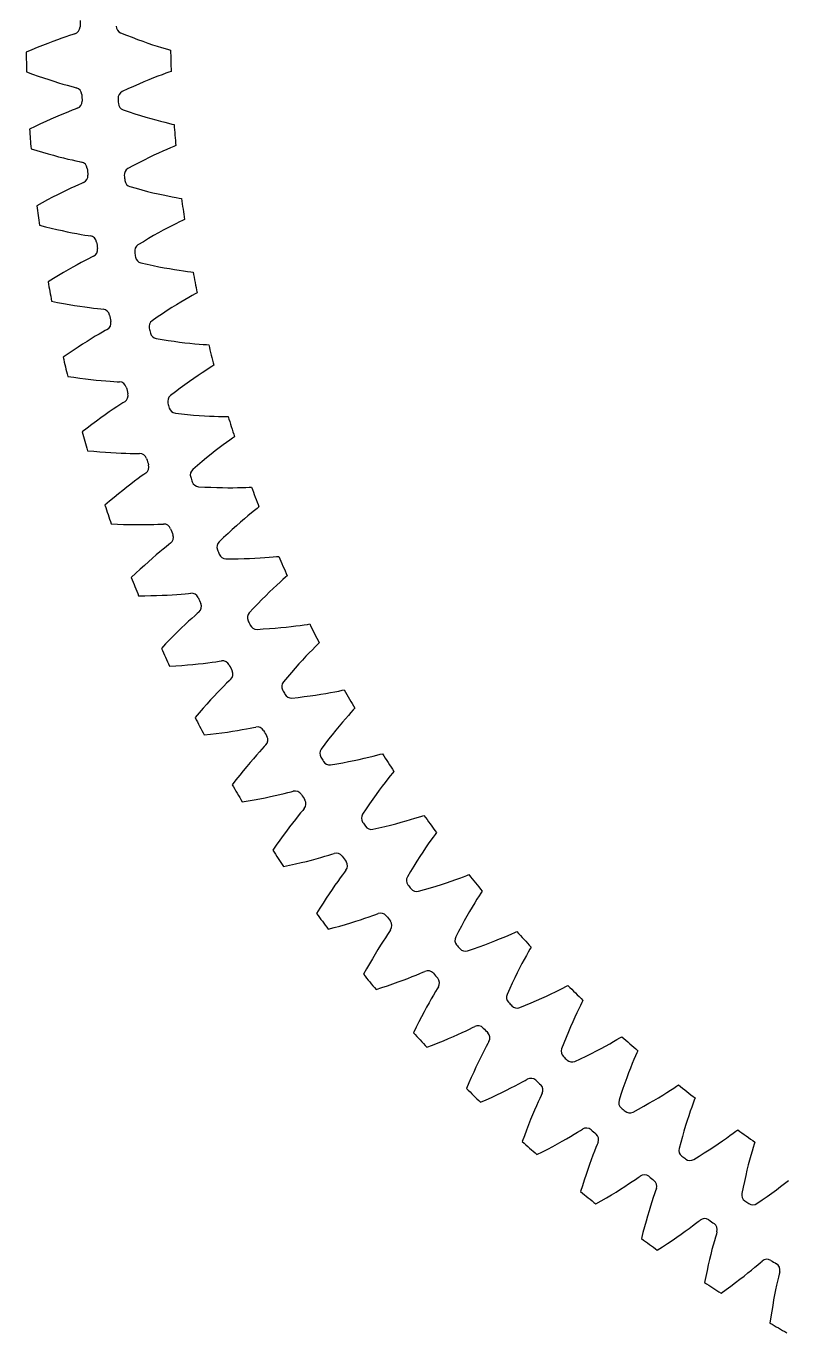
# Model space of a CAD drawing. Header units: millimetres. Extents: x -62 to 62, y -62 to 62.
# Drawn here: x -62.5 to -30.9, y -54.3 to -0.1 of the extents above; entities that cross this region are included whole.
import ezdxf

# ---------------------------------------------------------------- set-up
doc = ezdxf.new("R2010")
doc.units = ezdxf.units.MM

msp = doc.modelspace()

# ---------------------------------------------------------------- linework, layer by layer
at = {"layer": 'thin_ring_external'}
for p, q in [((-60.684631, -0.498214), (-60.838191, -0.549561)), ((-60.553189, -0.455441), (-60.684631, -0.498214)), ((-60.46329, -0.425303), (-60.553189, -0.455441)), ((-62.02471, -0.993922), (-62.253306, -1.088799)), ((-61.803454, -0.904875), (-62.02471, -0.993922)), ((-61.590212, -0.821683), (-61.803454, -0.904875)), ((-61.385815, -0.744403), (-61.590212, -0.821683)), ((-61.191315, -0.67314), (-61.385815, -0.744403)), ((-61.008114, -0.608082), (-61.191315, -0.67314)), ((-60.838191, -0.549561), (-61.008114, -0.608082)), ((-62.253306, -1.088799), (-62.48868, -1.189499)), ((-62.467903, -2.002762), (-62.227695, -2.091312)), ((-62.227695, -2.091312), (-61.994553, -2.174393)), ((-61.994553, -2.174393), (-61.769039, -2.252026)), ((-61.769039, -2.252026), (-61.551827, -2.324221)), ((-61.551827, -2.324221), (-61.34375, -2.390964)), ((-61.34375, -2.390964), (-61.145865, -2.452203)), ((-61.145865, -2.452203), (-60.959581, -2.507822)), ((-60.959581, -2.507822), (-60.786892, -2.55759)), ((-60.786892, -2.55759), (-60.630911, -2.60103)), ((-60.630911, -2.60103), (-60.497456, -2.637035)), ((-60.497456, -2.637035), (-60.406135, -2.662543)), ((-60.897483, -3.722399), (-61.077124, -3.796727)), ((-60.73077, -3.655279), (-60.897483, -3.722399)), ((-60.580032, -3.596157), (-60.73077, -3.655279)), ((-60.450945, -3.546728), (-60.580032, -3.596157)), ((-60.362703, -3.51204), (-60.450945, -3.546728)), ((-62.116506, -4.266069), (-62.34643, -4.378657)), ((-61.893052, -4.159644), (-62.116506, -4.266069)), ((-61.676632, -4.059416), (-61.893052, -4.159644)), ((-61.467916, -3.965444), (-61.676632, -4.059416)), ((-61.267731, -3.877828), (-61.467916, -3.965444)), ((-61.077124, -3.796727), (-61.267731, -3.877828)), ((-62.284155, -5.189797), (-62.039739, -5.265968)), ((-62.039739, -5.265968), (-61.802659, -5.337035)), ((-61.802659, -5.337035), (-61.573475, -5.403052)), ((-61.573475, -5.403052), (-61.35286, -5.464062)), ((-61.35286, -5.464062), (-61.141647, -5.520094)), ((-61.141647, -5.520094), (-60.940893, -5.571148)), ((-60.940893, -5.571148), (-60.752012, -5.617183)), ((-60.752012, -5.617183), (-60.577007, -5.658068)), ((-60.577007, -5.658068), (-60.419011, -5.693487)), ((-60.419011, -5.693487), (-60.283891, -5.722631)), ((-60.283891, -5.722631), (-60.191388, -5.743443)), ((-60.989806, -7.001137), (-61.185257, -7.09886)), ((-60.803589, -6.910409), (-60.989806, -7.001137)), ((-60.627978, -6.827005), (-60.803589, -6.910409)), ((-60.464909, -6.75146), (-60.627978, -6.827005)), ((-60.317387, -6.684718), (-60.464909, -6.75146)), ((-60.190993, -6.628763), (-60.317387, -6.684718)), ((-60.104636, -6.589614), (-60.190993, -6.628763)), ((-61.81765, -7.43221), (-62.041526, -7.556391)), ((-61.599922, -7.314514), (-61.81765, -7.43221)), ((-61.388902, -7.203366), (-61.599922, -7.314514)), ((-61.185257, -7.09886), (-61.388902, -7.203366)), ((-61.937915, -8.363293), (-61.689928, -8.426884)), ((-61.689928, -8.426884), (-61.449528, -8.485754)), ((-61.449528, -8.485754), (-61.217272, -8.539983)), ((-61.217272, -8.539983), (-60.993831, -8.589648)), ((-60.993831, -8.589648), (-60.780032, -8.634822)), ((-60.780032, -8.634822), (-60.576933, -8.675559)), ((-60.576933, -8.675559), (-60.385948, -8.71189)), ((-60.385948, -8.71189), (-60.209083, -8.743785)), ((-60.209083, -8.743785), (-60.049485, -8.771091)), ((-60.049485, -8.771091), (-59.913054, -8.793298)), ((-59.913054, -8.793298), (-59.819608, -8.809359)), ((-59.897381, -9.75584), (-60.041303, -9.830027)), ((-59.774008, -9.693504), (-59.897381, -9.75584)), ((-59.689764, -9.649997), (-59.774008, -9.693504)), ((-60.742972, -10.213755), (-60.941015, -10.328524)), ((-60.552766, -10.10618), (-60.742972, -10.213755)), ((-60.371424, -10.006062), (-60.552766, -10.10618)), ((-60.200301, -9.9138), (-60.371424, -10.006062)), ((-60.041303, -9.830027), (-60.200301, -9.9138)), ((-61.35752, -10.578961), (-61.574763, -10.714411)), ((-61.146085, -10.450302), (-61.35752, -10.578961)), ((-60.941015, -10.328524), (-61.146085, -10.450302)), ((-61.430086, -11.514971), (-61.179176, -11.565816)), ((-61.179176, -11.565816), (-60.936083, -11.612334)), ((-60.936083, -11.612334), (-60.701361, -11.654633)), ((-60.701361, -11.654633), (-60.475675, -11.692825)), ((-60.475675, -11.692825), (-60.259848, -11.727023)), ((-60.259848, -11.727023), (-60.054935, -11.757337)), ((-60.054935, -11.757337), (-59.862344, -11.783868)), ((-59.862344, -11.783868), (-59.684081, -11.806691)), ((-59.684081, -11.806691), (-59.523297, -11.825812)), ((-59.523297, -11.825812), (-59.385909, -11.841024)), ((-59.385909, -11.841024), (-59.291766, -11.852292)), ((-59.615569, -12.974731), (-59.781758, -13.07561)), ((-59.461055, -12.882949), (-59.615569, -12.974731)), ((-59.321109, -12.80151), (-59.461055, -12.882949)), ((-59.20108, -12.732956), (-59.321109, -12.80151)), ((-59.119167, -12.685204), (-59.20108, -12.732956)), ((-60.334141, -13.426735), (-60.532725, -13.558825)), ((-60.142216, -13.302004), (-60.334141, -13.426735)), ((-59.957751, -13.184857), (-60.142216, -13.302004)), ((-59.781758, -13.07561), (-59.957751, -13.184857)), ((-60.737314, -13.698113), (-60.947358, -13.844479)), ((-60.532725, -13.558825), (-60.737314, -13.698113)), ((-60.761993, -14.636607), (-60.508813, -14.674574)), ((-60.508813, -14.674574), (-60.263663, -14.708619)), ((-60.263663, -14.708619), (-60.027087, -14.738878)), ((-60.027087, -14.738878), (-59.799746, -14.765496)), ((-59.799746, -14.765496), (-59.582454, -14.788629)), ((-59.582454, -14.788629), (-59.37626, -14.80844)), ((-59.37626, -14.80844), (-59.182565, -14.825103)), ((-59.182565, -14.825103), (-59.00337, -14.838795)), ((-59.00337, -14.838795), (-58.841819, -14.849681)), ((-58.841819, -14.849681), (-58.703834, -14.857857)), ((-58.703834, -14.857857), (-58.609238, -14.864304)), ((-58.394336, -15.687317), (-58.473704, -15.739189)), ((-59.206313, -16.229136), (-59.384555, -16.35555)), ((-59.036128, -16.111046), (-59.206313, -16.229136)), ((-58.875306, -16.001813), (-59.036128, -16.111046)), ((-58.725681, -15.902261), (-58.875306, -16.001813)), ((-58.590076, -15.813782), (-58.725681, -15.902261)), ((-58.473704, -15.739189), (-58.590076, -15.813782)), ((-59.958652, -16.781528), (-60.160948, -16.938428)), ((-59.761442, -16.631975), (-59.958652, -16.781528)), ((-59.569861, -16.489918), (-59.761442, -16.631975)), ((-59.384555, -16.35555), (-59.569861, -16.489918)), ((-59.935378, -17.720058), (-59.680591, -17.745048)), ((-59.680591, -17.745048), (-59.434022, -17.766531)), ((-59.434022, -17.766531), (-59.19621, -17.78467)), ((-59.19621, -17.78467), (-58.967805, -17.799646)), ((-58.967805, -17.799646), (-58.749616, -17.811654)), ((-58.749616, -17.811654), (-58.542679, -17.820911)), ((-58.542679, -17.820911), (-58.348386, -17.827662)), ((-58.348386, -17.827662), (-58.168726, -17.832185)), ((-58.168726, -17.832185), (-58.00683, -17.834808)), ((-58.00683, -17.834808), (-57.868607, -17.835929)), ((-57.868607, -17.835929), (-57.773805, -17.837537)), ((-57.837098, -18.880085), (-57.981445, -18.987148)), ((-57.706187, -18.784798), (-57.837098, -18.880085)), ((-57.593776, -18.70436), (-57.706187, -18.784798)), ((-57.51716, -18.648503), (-57.593776, -18.70436)), ((-58.650171, -19.51008), (-58.834248, -19.661735)), ((-58.471968, -19.366426), (-58.650171, -19.51008)), ((-58.300413, -19.231076), (-58.471968, -19.366426)), ((-58.136479, -19.10445), (-58.300413, -19.231076)), ((-57.981445, -18.987148), (-58.136479, -19.10445)), ((-59.023565, -19.821161), (-59.217585, -19.988186)), ((-58.834248, -19.661735), (-59.023565, -19.821161)), ((-58.952399, -20.757279), (-58.696668, -20.769227)), ((-58.696668, -20.769227), (-58.449324, -20.778092)), ((-58.449324, -20.778092), (-58.210896, -20.784065)), ((-58.210896, -20.784065), (-57.982025, -20.787358)), ((-57.982025, -20.787358), (-57.763507, -20.78821)), ((-57.763507, -20.78821), (-57.556367, -20.786888)), ((-57.556367, -20.786888), (-57.361983, -20.78371)), ((-57.361983, -20.78371), (-57.182326, -20.779054)), ((-57.182326, -20.779054), (-57.020507, -20.773407)), ((-57.020507, -20.773407), (-56.882408, -20.767468)), ((-56.882408, -20.767468), (-56.787648, -20.764234)), ((-56.563592, -21.620733), (-56.67175, -21.706807)), ((-56.489928, -21.561037), (-56.563592, -21.620733)), ((-57.242413, -22.182844), (-57.406833, -22.326777)), ((-57.085159, -22.048012), (-57.242413, -22.182844)), ((-56.936316, -21.922947), (-57.085159, -22.048012)), ((-56.797624, -21.808654), (-56.936316, -21.922947)), ((-56.67175, -21.706807), (-56.797624, -21.808654)), ((-57.753562, -22.640199), (-57.934491, -22.809084)), ((-57.577469, -22.479343), (-57.753562, -22.640199)), ((-57.406833, -22.326777), (-57.577469, -22.479343)), ((-57.934491, -22.809084), (-58.119731, -22.985798)), ((-57.81562, -23.740347), (-57.559612, -23.739222)), ((-57.559612, -23.739222), (-57.312138, -23.735445)), ((-57.312138, -23.735445), (-57.073716, -23.729236)), ((-57.073716, -23.729236), (-56.844975, -23.720839)), ((-56.844975, -23.720839), (-56.626699, -23.710531)), ((-56.626699, -23.710531), (-56.419898, -23.698635)), ((-56.419898, -23.698635), (-56.225929, -23.685536)), ((-56.225929, -23.685536), (-56.046744, -23.671712)), ((-56.046744, -23.671712), (-55.885425, -23.65781)), ((-55.885425, -23.65781), (-55.747809, -23.644828)), ((-55.747809, -23.644828), (-55.653337, -23.636759)), ((-55.88491, -24.934054), (-56.035074, -25.076739)), ((-55.742648, -24.801552), (-55.88491, -24.934054)), ((-55.609972, -24.680326), (-55.742648, -24.801552)), ((-55.489462, -24.572185), (-55.609972, -24.680326)), ((-55.385841, -24.480701), (-55.489462, -24.572185)), ((-55.315321, -24.417321), (-55.385841, -24.480701)), ((-56.354553, -25.389959), (-56.522204, -25.559597)), ((-56.191931, -25.22888), (-56.354553, -25.389959)), ((-56.035074, -25.076739), (-56.191931, -25.22888)), ((-56.694274, -25.737501), (-56.870248, -25.923442)), ((-56.522204, -25.559597), (-56.694274, -25.737501)), ((-55.342159, -26.570995), (-55.136235, -26.548555)), ((-55.136235, -26.548555), (-54.943188, -26.525569)), ((-54.943188, -26.525569), (-54.764942, -26.502614)), ((-54.764942, -26.502614), (-54.604544, -26.480493)), ((-54.604544, -26.480493), (-54.46777, -26.460501)), ((-54.46777, -26.460501), (-54.373834, -26.447619)), ((-56.528007, -26.661479), (-56.27239, -26.647283)), ((-56.27239, -26.647283), (-56.025432, -26.630875)), ((-56.025432, -26.630875), (-55.787638, -26.612501)), ((-55.787638, -26.612501), (-55.559624, -26.592435)), ((-55.559624, -26.592435), (-55.342159, -26.570995)), ((-54.403552, -27.615452), (-54.538863, -27.755045)), ((-54.27724, -27.48761), (-54.403552, -27.615452)), ((-54.162409, -27.373457), (-54.27724, -27.48761)), ((-54.063594, -27.276801), (-54.162409, -27.373457)), ((-53.996402, -27.209904), (-54.063594, -27.276801)), ((-54.83043, -28.065163), (-54.984616, -28.234337)), ((-54.681546, -27.905212), (-54.83043, -28.065163)), ((-54.538863, -27.755045), (-54.681546, -27.905212)), ((-55.306147, -28.598771), (-55.472398, -28.793455)), ((-55.143386, -28.412313), (-55.306147, -28.598771)), ((-54.984616, -28.234337), (-55.143386, -28.412313)), ((-53.517107, -29.296399), (-53.340265, -29.264373)), ((-53.340265, -29.264373), (-53.181205, -29.234091)), ((-53.181205, -29.234091), (-53.045631, -29.207141)), ((-53.045631, -29.207141), (-52.952475, -29.18948)), ((-55.092918, -29.513054), (-54.83836, -29.485825)), ((-54.83836, -29.485825), (-54.592562, -29.456829)), ((-54.592562, -29.456829), (-54.356016, -29.426336)), ((-54.356016, -29.426336), (-54.129324, -29.394654)), ((-54.129324, -29.394654), (-53.913238, -29.362139)), ((-53.913238, -29.362139), (-53.708728, -29.329213)), ((-53.708728, -29.329213), (-53.517107, -29.296399)), ((-52.922525, -30.357307), (-53.050531, -30.503627)), ((-52.802904, -30.223182), (-52.922525, -30.357307)), ((-52.694052, -30.103314), (-52.802904, -30.223182)), ((-52.600301, -30.00174), (-52.694052, -30.103314)), ((-52.536613, -29.931498), (-52.600301, -30.00174)), ((-53.325883, -30.828228), (-53.471229, -31.005054)), ((-53.185361, -30.660884), (-53.325883, -30.828228)), ((-53.050531, -30.503627), (-53.185361, -30.660884)), ((-53.773733, -31.38543), (-53.929827, -31.588349)), ((-53.620705, -31.190905), (-53.773733, -31.38543)), ((-53.471229, -31.005054), (-53.620705, -31.190905)), ((-52.141101, -32.033354), (-51.951405, -31.990799)), ((-51.951405, -31.990799), (-51.77643, -31.949785)), ((-51.77643, -31.949785), (-51.619123, -31.911421)), ((-51.619123, -31.911421), (-51.485102, -31.877584)), ((-51.485102, -31.877584), (-51.392969, -31.855189)), ((-53.514099, -32.287633), (-53.261263, -32.247442)), ((-53.261263, -32.247442), (-53.017266, -32.205933)), ((-53.017266, -32.205933), (-52.782586, -32.163402)), ((-52.782586, -32.163402), (-52.557807, -32.120186)), ((-52.557807, -32.120186), (-52.343663, -32.076679)), ((-52.343663, -32.076679), (-52.141101, -32.033354)), ((-51.303428, -33.019963), (-51.423797, -33.172629)), ((-51.190812, -32.879906), (-51.303428, -33.019963)), ((-51.088223, -32.754636), (-51.190812, -32.879906)), ((-50.999781, -32.648407), (-51.088223, -32.754636)), ((-50.939762, -32.575005), (-50.999781, -32.648407)), ((-51.682215, -33.510866), (-51.818343, -33.694882)), ((-51.550421, -33.336564), (-51.682215, -33.510866)), ((-51.423797, -33.172629), (-51.550421, -33.336564)), ((-52.10103, -34.090208), (-52.246558, -34.300833)), ((-51.958134, -33.888123), (-52.10103, -34.090208)), ((-51.818343, -33.694882), (-51.958134, -33.888123)), ((-50.637529, -34.707536), (-50.437443, -34.653924)), ((-50.437443, -34.653924), (-50.250168, -34.601738)), ((-50.250168, -34.601738), (-50.077515, -34.551844)), ((-50.077515, -34.551844), (-49.922373, -34.505497)), ((-49.922373, -34.505497), (-49.790254, -34.464861)), ((-49.790254, -34.464861), (-49.699385, -34.437791)), ((-51.795667, -34.977977), (-51.545213, -34.924928)), ((-51.545213, -34.924928), (-51.303654, -34.871015)), ((-51.303654, -34.871015), (-51.071451, -34.816556)), ((-51.071451, -34.816556), (-50.849173, -34.76192)), ((-50.849173, -34.76192), (-50.637529, -34.707536)), ((-49.266207, -35.209898), (-49.34911, -35.320504)), ((-49.210015, -35.133527), (-49.266207, -35.209898)), ((-49.662903, -35.755087), (-49.780991, -35.925274)), ((-49.550487, -35.596474), (-49.662903, -35.755087)), ((-49.445169, -35.450849), (-49.550487, -35.596474)), ((-49.34911, -35.320504), (-49.445169, -35.450849)), ((-50.030268, -36.296804), (-50.16001, -36.496931)), ((-49.903713, -36.106077), (-50.030268, -36.296804)), ((-49.780991, -35.925274), (-49.903713, -36.106077)), ((-50.292401, -36.706049), (-50.426985, -36.92383)), ((-50.16001, -36.496931), (-50.292401, -36.706049)), ((-49.456196, -37.445123), (-49.227078, -37.378879)), ((-49.227078, -37.378879), (-49.007879, -37.312964)), ((-49.007879, -37.312964), (-48.799288, -37.247844)), ((-48.799288, -37.247844), (-48.602201, -37.184086)), ((-48.602201, -37.184086), (-48.417835, -37.122406)), ((-48.417835, -37.122406), (-48.247954, -37.063761)), ((-48.247954, -37.063761), (-48.095381, -37.009553)), ((-48.095381, -37.009553), (-47.96551, -36.962224)), ((-47.96551, -36.962224), (-47.876141, -36.930549)), ((-49.942106, -37.577068), (-49.694688, -37.5113)), ((-49.694688, -37.5113), (-49.456196, -37.445123)), ((-47.57053, -37.929305), (-47.668274, -38.080118)), ((-47.481251, -37.794225), (-47.57053, -37.929305)), ((-47.404104, -37.67953), (-47.481251, -37.794225)), ((-47.351885, -37.60039), (-47.404104, -37.67953)), ((-47.881689, -38.420258), (-47.995019, -38.607092)), ((-47.772445, -38.244263), (-47.881689, -38.420258)), ((-47.668274, -38.080118), (-47.772445, -38.244263)), ((-48.231024, -39.010523), (-48.352565, -39.226128)), ((-48.11167, -38.804033), (-48.231024, -39.010523)), ((-47.995019, -38.607092), (-48.11167, -38.804033)), ((-48.352565, -39.226128), (-48.475853, -39.450497)), ((-46.64016, -39.617239), (-46.459184, -39.546225)), ((-46.459184, -39.546225), (-46.29252, -39.478982)), ((-46.29252, -39.478982), (-46.142914, -39.417055)), ((-46.142914, -39.417055), (-46.015628, -39.363156)), ((-46.015628, -39.363156), (-45.927994, -39.326959)), ((-47.958252, -40.078124), (-47.714515, -39.999809)), ((-47.714515, -39.999809), (-47.479713, -39.92154)), ((-47.479713, -39.92154), (-47.254276, -39.843684)), ((-47.254276, -39.843684), (-47.038729, -39.766662)), ((-47.038729, -39.766662), (-46.833735, -39.690977)), ((-46.833735, -39.690977), (-46.64016, -39.617239)), ((-45.418329, -40.050861), (-45.489519, -40.169346)), ((-45.370219, -39.969158), (-45.418329, -40.050861)), ((-45.757354, -40.633665), (-45.857469, -40.815009)), ((-45.6617, -40.464415), (-45.757354, -40.633665)), ((-45.571784, -40.308808), (-45.6617, -40.464415)), ((-45.489519, -40.169346), (-45.571784, -40.308808)), ((-46.067554, -41.210025), (-46.176209, -41.422341)), ((-45.961111, -41.007386), (-46.067554, -41.210025)), ((-45.857469, -40.815009), (-45.961111, -41.007386)), ((-46.286582, -41.64387), (-46.398253, -41.874241)), ((-46.176209, -41.422341), (-46.286582, -41.64387)), ((-44.216314, -41.791208), (-44.070065, -41.721722)), ((-44.070065, -41.721722), (-43.945697, -41.661394)), ((-43.945697, -41.661394), (-43.860025, -41.62077)), ((-45.60986, -42.383963), (-45.379361, -42.293807)), ((-45.379361, -42.293807), (-45.158193, -42.204542)), ((-45.158193, -42.204542), (-44.94686, -42.116614)), ((-44.94686, -42.116614), (-44.745998, -42.030561)), ((-44.745998, -42.030561), (-44.556441, -41.947035)), ((-44.556441, -41.947035), (-44.379327, -41.866873)), ((-44.379327, -41.866873), (-44.216314, -41.791208)), ((-43.270187, -42.233651), (-43.314063, -42.317704)), ((-45.84928, -42.474622), (-45.60986, -42.383963)), ((-43.536, -42.743145), (-43.622887, -42.917059)), ((-43.454146, -42.58315), (-43.536, -42.743145)), ((-43.37911, -42.439669), (-43.454146, -42.58315)), ((-43.314063, -42.317704), (-43.37911, -42.439669)), ((-43.807296, -43.300696), (-43.903253, -43.508506)), ((-43.713612, -43.103278), (-43.807296, -43.300696)), ((-43.622887, -42.917059), (-43.713612, -43.103278)), ((-44.000925, -43.726092), (-44.099843, -43.952969)), ((-43.903253, -43.508506), (-44.000925, -43.726092)), ((-42.024752, -43.994405), (-41.882242, -43.917542)), ((-41.882242, -43.917542), (-41.761117, -43.850943)), ((-41.761117, -43.850943), (-41.677631, -43.805997)), ((-44.099843, -43.952969), (-44.199606, -44.188741)), ((-43.160619, -44.555735), (-42.944298, -44.455292)), ((-42.944298, -44.455292), (-42.73773, -44.356689)), ((-42.73773, -44.356689), (-42.541524, -44.260491)), ((-42.541524, -44.260491), (-42.356479, -44.167395)), ((-42.356479, -44.167395), (-42.183689, -44.078295)), ((-42.183689, -44.078295), (-42.024752, -43.994405)), ((-41.057268, -44.387961), (-41.096795, -44.474145)), ((-43.620693, -44.760307), (-43.386214, -44.657542)), ((-43.386214, -44.657542), (-43.160619, -44.555735)), ((-41.296719, -44.910363), (-41.374613, -45.088486)), ((-41.223142, -44.746397), (-41.296719, -44.910363)), ((-41.155529, -44.599272), (-41.223142, -44.746397)), ((-41.096795, -44.474145), (-41.155529, -44.599272)), ((-41.539193, -45.481039), (-41.624414, -45.693478)), ((-41.455711, -45.279095), (-41.539193, -45.481039)), ((-41.374613, -45.088486), (-41.455711, -45.279095)), ((-41.710848, -45.915768), (-41.798053, -46.147399)), ((-41.624414, -45.693478), (-41.710848, -45.915768)), ((-39.877999, -46.174721), (-39.723553, -46.082825)), ((-39.723553, -46.082825), (-39.585153, -45.998786)), ((-39.585153, -45.998786), (-39.467587, -45.926089)), ((-39.467587, -45.926089), (-39.386505, -45.876939)), ((-41.798053, -46.147399), (-41.885646, -46.387958)), ((-40.829276, -46.701421), (-40.618366, -46.590064)), ((-40.618366, -46.590064), (-40.417102, -46.481042)), ((-40.417102, -46.481042), (-40.226064, -46.374952)), ((-40.226064, -46.374952), (-40.046014, -46.272529)), ((-40.046014, -46.272529), (-39.877999, -46.174721)), ((-38.77231, -46.514557), (-38.824579, -46.642521)), ((-38.737236, -46.426468), (-38.77231, -46.514557)), ((-41.278305, -46.929219), (-41.049379, -46.814615)), ((-41.049379, -46.814615), (-40.829276, -46.701421)), ((-39.018397, -47.142283), (-39.089657, -47.336784)), ((-38.9497, -46.960415), (-39.018397, -47.142283)), ((-38.884591, -46.792906), (-38.9497, -46.960415)), ((-38.824579, -46.642521), (-38.884591, -46.792906)), ((-39.162718, -47.542727), (-39.236981, -47.759241)), ((-39.089657, -47.336784), (-39.162718, -47.542727)), ((-39.387216, -48.221436), (-39.462412, -48.466153)), ((-39.311952, -47.985654), (-39.387216, -48.221436)), ((-39.236981, -47.759241), (-39.311952, -47.985654)), ((-37.805659, -48.368425), (-37.631074, -48.256942)), ((-37.631074, -48.256942), (-37.468272, -48.150683)), ((-37.468272, -48.150683), (-37.318719, -48.051021)), ((-37.318719, -48.051021), (-37.184791, -47.960025)), ((-37.184791, -47.960025), (-37.07109, -47.88142)), ((-37.07109, -47.88142), (-36.992624, -47.828194)), ((-38.60545, -48.849553), (-38.391415, -48.725269)), ((-38.391415, -48.725269), (-38.186465, -48.603288)), ((-38.186465, -48.603288), (-37.991031, -48.484132)), ((-37.991031, -48.484132), (-37.805659, -48.368425)), ((-36.444595, -48.717338), (-36.501066, -48.887953)), ((-36.39234, -48.564084), (-36.444595, -48.717338)), ((-36.346673, -48.433619), (-36.39234, -48.564084)), ((-36.316142, -48.343853), (-36.346673, -48.433619)), ((-38.828226, -48.975697), (-38.60545, -48.849553)), ((-36.621622, -49.270977), (-36.684073, -49.480382)), ((-36.560387, -49.073091), (-36.621622, -49.270977)), ((-36.501066, -48.887953), (-36.560387, -49.073091)), ((-36.747184, -49.700405), (-36.810496, -49.930351)), ((-36.684073, -49.480382), (-36.747184, -49.700405)), ((-34.816526, -49.893857), (-34.687418, -49.796141)), ((-34.687418, -49.796141), (-34.57788, -49.711833)), ((-34.57788, -49.711833), (-34.502233, -49.65467)), ((-36.873622, -50.169668), (-36.936225, -50.417906)), ((-36.810496, -49.930351), (-36.873622, -50.169668)), ((-35.65494, -50.489711), (-35.465845, -50.360731)), ((-35.465845, -50.360731), (-35.286623, -50.23571)), ((-35.286623, -50.23571), (-35.117958, -50.115459)), ((-35.117958, -50.115459), (-34.960794, -50.001026)), ((-34.960794, -50.001026), (-34.816526, -49.893857)), ((-33.865157, -50.35895), (-33.909519, -50.514671)), ((-33.826211, -50.226323), (-33.865157, -50.35895)), ((-33.800304, -50.135115), (-33.826211, -50.226323)), ((-36.276848, -50.894403), (-36.060804, -50.757049)), ((-36.060804, -50.757049), (-35.853394, -50.621998)), ((-35.853394, -50.621998), (-35.65494, -50.489711)), ((-34.006994, -50.875873), (-34.058046, -51.076628)), ((-33.957204, -50.687947), (-34.006994, -50.875873)), ((-33.909519, -50.514671), (-33.957204, -50.687947)), ((-34.161517, -51.511907), (-34.213006, -51.744785)), ((-34.109723, -51.288948), (-34.161517, -51.511907)), ((-34.058046, -51.076628), (-34.109723, -51.288948)), ((-32.2235, -51.606526), (-32.09955, -51.502345)), ((-32.09955, -51.502345), (-31.994459, -51.412554)), ((-31.994459, -51.412554), (-31.92183, -51.351603)), ((-34.26383, -51.987014), (-34.313676, -52.238124)), ((-34.213006, -51.744785), (-34.26383, -51.987014)), ((-32.848133, -52.105946), (-32.675529, -51.971937)), ((-32.675529, -51.971937), (-32.513224, -51.84323)), ((-32.513224, -51.84323), (-32.362108, -51.720921)), ((-32.362108, -51.720921), (-32.2235, -51.606526)), ((-31.249624, -52.022434), (-31.285977, -52.180218)), ((-31.217501, -51.887992), (-31.249624, -52.022434)), ((-31.196285, -51.795581), (-31.217501, -51.887992)), ((-33.630829, -52.680332), (-33.42208, -52.532125)), ((-33.42208, -52.532125), (-33.221836, -52.38666)), ((-33.221836, -52.38666), (-33.030396, -52.244413)), ((-33.030396, -52.244413), (-32.848133, -52.105946)), ((-31.364882, -52.545926), (-31.405616, -52.749025)), ((-31.324753, -52.355703), (-31.364882, -52.545926)), ((-31.285977, -52.180218), (-31.324753, -52.355703)), ((-31.446385, -52.963708), (-31.486726, -53.18902)), ((-31.405616, -52.749025), (-31.446385, -52.963708)), ((-31.564647, -53.668731), (-31.601606, -53.922059)), ((-31.526257, -53.424224), (-31.564647, -53.668731)), ((-31.486726, -53.18902), (-31.526257, -53.424224))]:
    msp.add_line(p, q, dxfattribs=at)
for centre, radius, start, end in [((0, 0), 60.25, 179.86936, 180.13064), ((-60.549843, -0.13806), 0.3, 286.76868, 0.13064), ((0, 0), 62.5, 181.090518, 181.836311), ((-60.477908, -2.953831), 0.3, 2.796189, 76.158149), ((-60.463809, -3.229591), 0.3, 289.69551, 3.05747), ((0, 0), 60.25, 182.796189, 183.05747), ((0, 0), 62.5, 184.017348, 184.76314), ((-60.248194, -6.038016), 0.3, 5.723018, 79.084978), ((-60.220033, -6.312696), 0.3, 292.622339, 5.984299), ((0, 0), 60.25, 185.723018, 185.984299), ((0, 0), 62.5, 186.944177, 187.689969), ((-59.861299, -9.106448), 0.3, 8.649847, 82.011807), ((0, 0), 60.25, 188.649847, 188.911128), ((-59.819149, -9.379332), 0.3, 295.549168, 8.911128), ((0, 0), 62.5, 189.871006, 190.616799), ((-59.318233, -12.151122), 0.3, 11.576677, 84.938637), ((-59.262204, -12.421499), 0.3, 298.475997, 11.837958), ((0, 0), 60.25, 191.576677, 191.837958), ((0, 0), 62.5, 192.797835, 193.543628), ((-58.620412, -15.164096), 0.3, 14.503506, 87.865466), ((0, 0), 60.25, 194.503506, 194.764787), ((-58.550651, -15.431259), 0.3, 301.402827, 14.764787), ((0, 0), 62.5, 195.724665, 196.470457), ((-57.769657, -18.137509), 0.3, 17.430335, 90.792295), ((-57.686346, -18.400761), 0.3, 304.329656, 17.691616), ((0, 0), 60.25, 197.430335, 197.691616), ((0, 0), 62.5, 198.651494, 199.397286), ((-56.768188, -21.063602), 0.3, 20.357164, 93.719125), ((0, 0), 60.25, 200.357164, 200.618445), ((-56.671544, -21.322257), 0.3, 307.256485, 20.618445), ((0, 0), 62.5, 201.578323, 202.324116), ((-55.618617, -23.934743), 0.3, 23.283994, 96.645954), ((0, 0), 60.25, 203.283994, 203.545275), ((-55.508892, -24.188126), 0.3, 310.183314, 23.545275), ((0, 0), 62.5, 204.505153, 205.250945), ((-54.323944, -26.743441), 0.3, 26.210823, 99.572783), ((0, 0), 60.25, 206.210823, 206.472104), ((-54.201423, -26.990891), 0.3, 313.110144, 26.472104), ((0, 0), 62.5, 207.431982, 208.177774), ((-52.887545, -29.482369), 0.3, 29.137652, 102.499612), ((0, 0), 60.25, 209.137652, 209.398933), ((-52.75255, -29.72324), 0.3, 316.036973, 29.398933), ((0, 0), 62.5, 210.358811, 211.104604), ((-51.313169, -32.14438), 0.3, 32.064482, 105.426442), ((0, 0), 60.25, 212.064482, 212.325762), ((-51.166051, -32.378044), 0.3, 318.963802, 32.325762), ((0, 0), 62.5, 213.28564, 214.031433), ((-49.604923, -34.722531), 0.3, 34.991311, 108.353271), ((0, 0), 60.25, 214.991311, 215.252592), ((-49.446065, -34.948378), 0.3, 321.890632, 35.252592), ((0, 0), 62.5, 216.21247, 216.958262), ((-47.767263, -37.210094), 0.3, 37.91814, 111.2801), ((0, 0), 60.25, 217.91814, 218.179421), ((-47.597081, -37.427535), 0.3, 324.817461, 38.179421), ((0, 0), 62.5, 219.139299, 219.885091), ((-45.804984, -39.60058), 0.3, 40.844969, 114.206929), ((0, 0), 60.25, 220.844969, 221.10625), ((-45.623921, -39.809048), 0.3, 327.74429, 41.10625), ((-43.723205, -41.887753), 0.3, 43.771799, 117.133759), ((0, 0), 60.25, 223.771799, 224.033079), ((0, 0), 62.5, 222.066128, 222.811921), ((-43.531734, -42.086704), 0.3, 330.671119, 44.033079), ((-41.527357, -44.065646), 0.3, 46.698628, 120.060588), ((0, 0), 60.25, 226.698628, 226.959909), ((0, 0), 62.5, 224.992957, 225.73875), ((-41.325977, -44.254561), 0.3, 333.597949, 46.959909), ((-39.223168, -46.128576), 0.3, 49.625457, 122.987417), ((0, 0), 60.25, 229.625457, 229.886738), ((-39.012405, -46.306962), 0.3, 336.524778, 49.886738), ((0, 0), 62.5, 227.919787, 228.665579), ((-36.816652, -48.071163), 0.3, 52.552286, 125.914247), ((0, 0), 60.25, 232.552286, 232.813567), ((-36.597055, -48.238554), 0.3, 339.451607, 52.813567), ((0, 0), 62.5, 230.846616, 231.592408), ((-34.314084, -49.888337), 0.3, 55.479116, 128.841076), ((0, 0), 60.25, 235.479116, 235.740397), ((-34.086227, -50.044297), 0.3, 342.378436, 55.740397), ((0, 0), 62.5, 233.773445, 234.519238), ((-31.721995, -51.575358), 0.3, 58.405945, 131.767905), ((0, 0), 60.25, 238.405945, 238.667226), ((-31.486472, -51.71948), 0.3, 345.305266, 58.667226), ((0, 0), 62.5, 236.700274, 237.446067), ((0, 0), 62.5, 239.627104, 240.372896)]:
    msp.add_arc(centre, radius, start, end, dxfattribs=at)
at = {"layer": 'thin_ring_internal'}
for p, q in [((-58.566276, -0.379061), (-58.324627, -0.475728)), ((-58.324627, -0.475728), (-58.089992, -0.567323)), ((-58.089992, -0.567323), (-57.862952, -0.652935)), ((-57.862952, -0.652935), (-57.644195, -0.732569)), ((-57.644195, -0.732569), (-57.434568, -0.806203)), ((-57.434568, -0.806203), (-57.235147, -0.873776)), ((-57.235147, -0.873776), (-57.047362, -0.935154)), ((-57.047362, -0.935154), (-56.873233, -0.990078)), ((-56.873233, -0.990078), (-56.715913, -1.038018)), ((-56.715913, -1.038018), (-56.581282, -1.077751)), ((-56.581282, -1.077751), (-56.489209, -1.104224)), ((-56.842435, -2.117202), (-57.013304, -2.181553)), ((-56.687967, -2.060742), (-56.842435, -2.117202)), ((-56.555706, -2.013717), (-56.687967, -2.060742)), ((-56.465216, -1.982255), (-56.555706, -2.013717)), ((-58.263574, -2.710044), (-58.499584, -2.819763)), ((-58.034291, -2.605773), (-58.263574, -2.710044)), ((-57.812265, -2.50789), (-58.034291, -2.605773)), ((-57.598183, -2.416429), (-57.812265, -2.50789)), ((-57.392891, -2.331457), (-57.598183, -2.416429)), ((-57.197458, -2.253095), (-57.392891, -2.331457)), ((-57.013304, -2.181553), (-57.197458, -2.253095)), ((-58.458184, -3.576753), (-58.211616, -3.66008)), ((-58.211616, -3.66008), (-57.972329, -3.738725)), ((-57.972329, -3.738725), (-57.740952, -3.811811)), ((-57.740952, -3.811811), (-57.518173, -3.87938)), ((-57.518173, -3.87938), (-57.304838, -3.941457)), ((-57.304838, -3.941457), (-57.102025, -3.998038)), ((-57.102025, -3.998038), (-56.911168, -4.049071)), ((-56.911168, -4.049071), (-56.7343, -4.094403)), ((-56.7343, -4.094403), (-56.574596, -4.133681)), ((-56.574596, -4.133681), (-56.437996, -4.166002)), ((-56.437996, -4.166002), (-56.344615, -4.187408)), ((-56.989068, -5.373241), (-57.17993, -5.462158)), ((-56.809096, -5.291749), (-56.989068, -5.373241)), ((-56.641996, -5.218164), (-56.809096, -5.291749)), ((-56.490842, -5.153353), (-56.641996, -5.218164)), ((-56.361347, -5.099175), (-56.490842, -5.153353)), ((-56.27271, -5.062818), (-56.361347, -5.099175)), ((-58.02864, -5.887728), (-58.258306, -6.010172)), ((-57.805394, -5.771091), (-58.02864, -5.887728)), ((-57.589044, -5.66123), (-57.805394, -5.771091)), ((-57.380276, -5.558215), (-57.589044, -5.66123)), ((-57.17993, -5.462158), (-57.380276, -5.558215)), ((-58.175629, -6.763772), (-57.924879, -6.833509)), ((-57.924879, -6.833509), (-57.681654, -6.89897)), ((-57.681654, -6.89897), (-57.446632, -6.959311)), ((-57.446632, -6.959311), (-57.220495, -7.014613)), ((-57.220495, -7.014613), (-57.004088, -7.064947)), ((-57.004088, -7.064947), (-56.798488, -7.110369)), ((-56.798488, -7.110369), (-56.605129, -7.150903)), ((-56.605129, -7.150903), (-56.426049, -7.186509)), ((-56.426049, -7.186509), (-56.264439, -7.217007)), ((-56.264439, -7.217007), (-56.126278, -7.24182)), ((-56.126278, -7.24182), (-56.031866, -7.258095)), ((-55.912263, -8.128272), (-55.998783, -8.169415)), ((-56.796322, -8.576559), (-56.991124, -8.683412)), ((-56.610601, -8.477351), (-56.796322, -8.576559)), ((-56.435348, -8.386153), (-56.610601, -8.477351)), ((-56.272515, -8.303552), (-56.435348, -8.386153)), ((-56.125126, -8.230583), (-56.272515, -8.303552)), ((-55.998783, -8.169415), (-56.125126, -8.230583)), ((-57.620526, -9.047841), (-57.843163, -9.182644)), ((-57.403982, -8.919187), (-57.620526, -9.047841)), ((-57.193954, -8.797675), (-57.403982, -8.919187)), ((-56.991124, -8.683412), (-57.193954, -8.797675)), ((-57.719455, -9.930604), (-57.465271, -9.986544)), ((-57.465271, -9.986544), (-57.218835, -10.038625)), ((-57.218835, -10.038625), (-56.980867, -10.086042)), ((-56.980867, -10.086042), (-56.752048, -10.128912)), ((-56.752048, -10.128912), (-56.533216, -10.167354)), ((-56.533216, -10.167354), (-56.325442, -10.20148)), ((-56.325442, -10.20148), (-56.130158, -10.231394)), ((-56.130158, -10.231394), (-55.949401, -10.257168)), ((-55.949401, -10.257168), (-55.786366, -10.278794)), ((-55.786366, -10.278794), (-55.647056, -10.296026)), ((-55.647056, -10.296026), (-55.551897, -10.30712)), ((-55.735095, -11.364159), (-55.893174, -11.455529)), ((-55.59191, -11.283251), (-55.735095, -11.364159)), ((-55.469096, -11.215274), (-55.59191, -11.283251)), ((-55.384953, -11.169468), (-55.469096, -11.215274)), ((-56.628176, -11.907864), (-56.831254, -12.040664)), ((-56.431887, -11.782696), (-56.628176, -11.907864)), ((-56.243212, -11.665364), (-56.431887, -11.782696)), ((-56.063185, -11.556162), (-56.243212, -11.665364)), ((-55.893174, -11.455529), (-56.063185, -11.556162)), ((-57.040449, -12.180952), (-57.255392, -12.327712)), ((-56.831254, -12.040664), (-57.040449, -12.180952)), ((-57.091024, -13.0678), (-56.834164, -13.109776)), ((-56.834164, -13.109776), (-56.585251, -13.148321)), ((-56.585251, -13.148321), (-56.34505, -13.182672)), ((-56.34505, -13.182672), (-56.114231, -13.212983)), ((-56.114231, -13.212983), (-55.893626, -13.239417)), ((-55.893626, -13.239417), (-55.684298, -13.262146)), ((-55.684298, -13.262146), (-55.487672, -13.28135)), ((-55.487672, -13.28135), (-55.305777, -13.297215)), ((-55.305777, -13.297215), (-55.141805, -13.309906)), ((-55.141805, -13.309906), (-55.001762, -13.319504)), ((-55.001762, -13.319504), (-54.906139, -13.325386)), ((-55.348455, -14.600484), (-55.522249, -14.719354)), ((-55.184193, -14.490718), (-55.348455, -14.600484)), ((-55.031339, -14.390852), (-55.184193, -14.490718)), ((-54.892787, -14.302245), (-55.031339, -14.390852)), ((-54.773868, -14.227662), (-54.892787, -14.302245)), ((-54.692352, -14.177329), (-54.773868, -14.227662)), ((-56.088919, -15.126207), (-56.290142, -15.27771)), ((-55.893396, -14.982515), (-56.088919, -15.126207)), ((-55.704236, -14.846815), (-55.893396, -14.982515)), ((-55.522249, -14.719354), (-55.704236, -14.846815)), ((-56.290142, -15.27771), (-56.496749, -15.435988)), ((-56.292211, -16.165996), (-56.033442, -16.193883)), ((-56.033442, -16.193883), (-55.782796, -16.218777)), ((-55.782796, -16.218777), (-55.541077, -16.23996)), ((-55.541077, -16.23996), (-55.308947, -16.257621)), ((-55.308947, -16.257621), (-55.087228, -16.271968)), ((-55.087228, -16.271968), (-54.876971, -16.283232)), ((-54.876971, -16.283232), (-54.67959, -16.29167)), ((-54.67959, -16.29167), (-54.4971, -16.297578)), ((-54.4971, -16.297578), (-54.332679, -16.301296)), ((-54.332679, -16.301296), (-54.192321, -16.303232)), ((-54.192321, -16.303232), (-54.096519, -16.303883)), ((-54.029841, -17.278555), (-54.163349, -17.374596)), ((-53.915173, -17.19759), (-54.029841, -17.278555)), ((-53.836527, -17.14288), (-53.915173, -17.19759)), ((-54.810342, -17.866625), (-54.991809, -18.012453)), ((-54.635587, -17.729417), (-54.810342, -17.866625)), ((-54.468543, -17.601233), (-54.635587, -17.729417)), ((-54.31052, -17.48266), (-54.468543, -17.601233)), ((-54.163349, -17.374596), (-54.31052, -17.48266)), ((-55.371842, -18.328873), (-55.569498, -18.498198)), ((-55.179193, -18.166608), (-55.371842, -18.328873)), ((-54.991809, -18.012453), (-55.179193, -18.166608)), ((-55.325399, -19.215947), (-55.065494, -19.22966)), ((-55.065494, -19.22966), (-54.813862, -19.24083)), ((-54.813862, -19.24083), (-54.571347, -19.248781)), ((-54.571347, -19.248781), (-54.338599, -19.253739)), ((-54.338599, -19.253739), (-54.116427, -19.255957)), ((-54.116427, -19.255957), (-53.905869, -19.255722)), ((-53.905869, -19.255722), (-53.708322, -19.253369)), ((-53.708322, -19.253369), (-53.525781, -19.249303)), ((-53.525781, -19.249303), (-53.361403, -19.244036)), ((-53.361403, -19.244036), (-53.221148, -19.238304)), ((-53.221148, -19.238304), (-53.125454, -19.233723)), ((-52.820033, -20.05727), (-52.895574, -20.116193)), ((-53.426076, -20.549453), (-53.58587, -20.686567)), ((-53.274764, -20.422428), (-53.426076, -20.549453)), ((-53.133713, -20.306487), (-53.274764, -20.422428)), ((-53.00565, -20.203299), (-53.133713, -20.306487)), ((-52.895574, -20.116193), (-53.00565, -20.203299)), ((-53.926104, -20.988634), (-54.104791, -21.152792)), ((-53.752872, -20.833114), (-53.926104, -20.988634)), ((-53.58587, -20.686567), (-53.752872, -20.833114)), ((-54.288291, -21.325335), (-54.476405, -21.505202)), ((-54.104791, -21.152792), (-54.288291, -21.325335)), ((-54.193475, -22.208549), (-53.933209, -22.208049)), ((-53.933209, -22.208049), (-53.681342, -22.205461)), ((-53.681342, -22.205461), (-53.438755, -22.200157)), ((-53.438755, -22.200157), (-53.206084, -22.192397)), ((-53.206084, -22.192397), (-52.984122, -22.182479)), ((-52.984122, -22.182479), (-52.773891, -22.170746)), ((-52.773891, -22.170746), (-52.576767, -22.157609)), ((-52.576767, -22.157609), (-52.394721, -22.14358)), ((-52.394721, -22.14358), (-52.230875, -22.129344)), ((-52.230875, -22.129344), (-52.091143, -22.115962)), ((-52.091143, -22.115962), (-51.995842, -22.106161)), ((-52.080015, -23.301246), (-52.224164, -23.436345)), ((-51.945506, -23.177777), (-52.080015, -23.301246)), ((-51.823269, -23.067749), (-51.945506, -23.177777)), ((-51.718114, -22.974761), (-51.823269, -23.067749)), ((-51.645903, -22.911802), (-51.718114, -22.974761)), ((-52.534982, -23.737429), (-52.699463, -23.902177)), ((-52.376233, -23.581981), (-52.534982, -23.737429)), ((-52.224164, -23.436345), (-52.376233, -23.581981)), ((-53.042722, -24.258155), (-53.220733, -24.448025)), ((-52.868919, -24.075848), (-53.042722, -24.258155)), ((-52.699463, -23.902177), (-52.868919, -24.075848)), ((-50.944471, -24.94861), (-50.805678, -24.927617)), ((-50.805678, -24.927617), (-50.711054, -24.912627)), ((-52.899816, -25.134873), (-52.639965, -25.120161)), ((-52.639965, -25.120161), (-52.388616, -25.103822)), ((-52.388616, -25.103822), (-52.146681, -25.085278)), ((-52.146681, -25.085278), (-51.91478, -25.064824)), ((-51.91478, -25.064824), (-51.693692, -25.0428)), ((-51.693692, -25.0428), (-51.484415, -25.019604)), ((-51.484415, -25.019604), (-51.288302, -24.995721)), ((-51.288302, -24.995721), (-51.107294, -24.971772)), ((-51.107294, -24.971772), (-50.944471, -24.94861)), ((-50.602273, -25.979894), (-50.729839, -26.110525)), ((-50.486227, -25.863355), (-50.602273, -25.979894)), ((-50.386307, -25.764764), (-50.486227, -25.863355)), ((-50.317642, -25.697955), (-50.386307, -25.764764)), ((-51.010283, -26.407017), (-51.160307, -26.570902)), ((-50.866395, -26.253294), (-51.010283, -26.407017)), ((-50.729839, -26.110525), (-50.866395, -26.253294)), ((-51.475265, -26.927053), (-51.638853, -27.118578)), ((-51.315546, -26.744387), (-51.475265, -26.927053)), ((-51.160307, -26.570902), (-51.315546, -26.744387)), ((-51.638853, -27.118578), (-51.80623, -27.317887)), ((-49.368588, -27.664878), (-49.274924, -27.644743)), ((-51.448284, -27.986184), (-51.189624, -27.957304)), ((-51.189624, -27.957304), (-50.939542, -27.927264)), ((-50.939542, -27.927264), (-50.69898, -27.895535)), ((-50.69898, -27.895535), (-50.468543, -27.862448)), ((-50.468543, -27.862448), (-50.248987, -27.828383)), ((-50.248987, -27.828383), (-50.04129, -27.793793)), ((-50.04129, -27.793793), (-49.846773, -27.759237)), ((-49.846773, -27.759237), (-49.667343, -27.725438)), ((-49.667343, -27.725438), (-49.506027, -27.693419)), ((-49.506027, -27.693419), (-49.368588, -27.664878)), ((-49.108023, -28.704477), (-49.228264, -28.84188)), ((-48.998514, -28.581775), (-49.108023, -28.704477)), ((-48.904127, -28.477875), (-48.998514, -28.581775)), ((-48.839213, -28.407416), (-48.904127, -28.477875)), ((-49.4921, -29.153244), (-49.632949, -29.325078)), ((-49.35682, -28.991893), (-49.4921, -29.153244)), ((-49.228264, -28.84188), (-49.35682, -28.991893)), ((-49.927988, -29.697896), (-50.080874, -29.898069)), ((-49.778483, -29.506781), (-49.927988, -29.697896)), ((-49.632949, -29.325078), (-49.778483, -29.506781)), ((-50.080874, -29.898069), (-50.237117, -30.106221)), ((-48.079165, -30.396361), (-47.919839, -30.355581)), ((-47.919839, -30.355581), (-47.784163, -30.319577)), ((-47.784163, -30.319577), (-47.691739, -30.294357)), ((-49.843209, -30.753974), (-49.586513, -30.711011)), ((-49.586513, -30.711011), (-49.338444, -30.667359)), ((-49.338444, -30.667359), (-49.099974, -30.622541)), ((-49.099974, -30.622541), (-48.871688, -30.576919)), ((-48.871688, -30.576919), (-48.654319, -30.530915)), ((-48.654319, -30.530915), (-48.448821, -30.485035)), ((-48.448821, -30.485035), (-48.256482, -30.439908)), ((-48.256482, -30.439908), (-48.079165, -30.396361)), ((-47.467215, -31.343395), (-47.579774, -31.487159)), ((-47.36457, -31.214896), (-47.467215, -31.343395)), ((-47.275998, -31.105996), (-47.36457, -31.214896)), ((-47.215029, -31.032097), (-47.275998, -31.105996)), ((-47.957468, -31.991735), (-48.092862, -32.181115)), ((-47.826212, -31.812467), (-47.957468, -31.991735)), ((-47.699946, -31.643969), (-47.826212, -31.812467)), ((-47.579774, -31.487159), (-47.699946, -31.643969)), ((-48.231707, -32.380109), (-48.373433, -32.588332)), ((-48.092862, -32.181115), (-48.231707, -32.380109)), ((-48.373433, -32.588332), (-48.518076, -32.804706)), ((-46.711762, -33.085297), (-46.522174, -33.029734)), ((-46.522174, -33.029734), (-46.3475, -32.976569)), ((-46.3475, -32.976569), (-46.190639, -32.927149)), ((-46.190639, -32.927149), (-46.057131, -32.88379)), ((-46.057131, -32.88379), (-45.966222, -32.85356)), ((-48.089383, -33.429981), (-47.835416, -33.373065)), ((-47.835416, -33.373065), (-47.590101, -33.315931)), ((-47.590101, -33.315931), (-47.354434, -33.258157)), ((-47.354434, -33.258157), (-47.12898, -33.200137)), ((-47.12898, -33.200137), (-46.914448, -33.142331)), ((-46.914448, -33.142331), (-46.711762, -33.085297)), ((-45.449936, -33.564167), (-45.506779, -33.641285)), ((-45.789286, -34.038468), (-45.900716, -34.201606)), ((-45.684746, -33.888772), (-45.789286, -34.038468)), ((-45.589272, -33.754859), (-45.684746, -33.888772)), ((-45.506779, -33.641285), (-45.589272, -33.754859)), ((-46.138862, -34.562917), (-46.263712, -34.759408)), ((-46.017592, -34.376748), (-46.138862, -34.562917)), ((-45.900716, -34.201606), (-46.017592, -34.376748)), ((-46.521627, -35.18134), (-46.654238, -35.405289)), ((-46.391483, -34.965687), (-46.521627, -35.18134)), ((-46.263712, -34.759408), (-46.391483, -34.965687)), ((-45.46757, -35.794518), (-45.245621, -35.724272)), ((-45.245621, -35.724272), (-45.034566, -35.654838)), ((-45.034566, -35.654838), (-44.835297, -35.58682)), ((-44.835297, -35.58682), (-44.649026, -35.520987)), ((-44.649026, -35.520987), (-44.477516, -35.458362)), ((-44.477516, -35.458362), (-44.323587, -35.40045)), ((-44.323587, -35.40045), (-44.192647, -35.349865)), ((-44.192647, -35.349865), (-44.103525, -35.314715)), ((-46.192039, -36.006221), (-45.941559, -35.93552)), ((-45.941559, -35.93552), (-45.699731, -35.865075)), ((-45.699731, -35.865075), (-45.46757, -35.794518)), ((-43.677917, -36.194085), (-43.765936, -36.333011)), ((-43.60175, -36.076175), (-43.677917, -36.194085)), ((-43.549203, -35.996068), (-43.60175, -36.076175)), ((-44.071637, -36.838436), (-44.18256, -37.030949)), ((-43.9645, -36.657173), (-44.071637, -36.838436)), ((-43.862146, -36.488193), (-43.9645, -36.657173)), ((-43.765936, -36.333011), (-43.862146, -36.488193)), ((-44.296494, -37.233965), (-44.412809, -37.446914)), ((-44.18256, -37.030949), (-44.296494, -37.233965)), ((-44.530982, -37.669352), (-44.651166, -37.900208)), ((-44.412809, -37.446914), (-44.530982, -37.669352)), ((-42.825025, -37.982138), (-42.642628, -37.906231)), ((-42.642628, -37.906231), (-42.474794, -37.834334)), ((-42.474794, -37.834334), (-42.324257, -37.768102)), ((-42.324257, -37.768102), (-42.196275, -37.710441)), ((-42.196275, -37.710441), (-42.109204, -37.670478)), ((-44.15684, -38.475003), (-43.910594, -38.39073)), ((-43.910594, -38.39073), (-43.672974, -38.307184)), ((-43.672974, -38.307184), (-43.445013, -38.224054)), ((-43.445013, -38.224054), (-43.227231, -38.141793)), ((-43.227231, -38.141793), (-43.020283, -38.060936)), ((-43.020283, -38.060936), (-42.825025, -37.982138)), ((-41.566596, -38.4034), (-41.636211, -38.525293)), ((-41.518502, -38.320542), (-41.566596, -38.4034)), ((-41.897077, -39.00334), (-41.994156, -39.190183)), ((-41.804103, -38.829023), (-41.897077, -39.00334)), ((-41.716512, -38.668819), (-41.804103, -38.829023)), ((-41.636211, -38.525293), (-41.716512, -38.668819)), ((-42.0944, -39.388467), (-42.197077, -39.597401)), ((-41.994156, -39.190183), (-42.0944, -39.388467)), ((-42.40744, -40.044944), (-42.514837, -40.282019)), ((-42.30159, -39.816385), (-42.40744, -40.044944)), ((-42.197077, -39.597401), (-42.30159, -39.816385)), ((-40.508967, -40.178347), (-40.34531, -40.097393)), ((-40.34531, -40.097393), (-40.198614, -40.023039)), ((-40.198614, -40.023039), (-40.073972, -39.958475)), ((-40.073972, -39.958475), (-39.989214, -39.913817)), ((-41.748584, -40.731366), (-41.51588, -40.634969)), ((-41.51588, -40.634969), (-41.292799, -40.539514)), ((-41.292799, -40.539514), (-41.079834, -40.445483)), ((-41.079834, -40.445483), (-40.87761, -40.353445)), ((-40.87761, -40.353445), (-40.686947, -40.264102)), ((-40.686947, -40.264102), (-40.508967, -40.178347)), ((-39.407391, -40.616014), (-39.470245, -40.741526)), ((-39.363894, -40.530653), (-39.407391, -40.616014)), ((-41.98986, -40.828962), (-41.748584, -40.731366)), ((-39.621301, -41.053971), (-39.704616, -41.233106)), ((-39.542589, -40.889223), (-39.621301, -41.053971)), ((-39.470245, -40.741526), (-39.542589, -40.889223)), ((-39.880614, -41.628434), (-39.971728, -41.842663)), ((-39.791347, -41.424972), (-39.880614, -41.628434)), ((-39.704616, -41.233106), (-39.791347, -41.424972)), ((-40.064126, -42.067027), (-40.157337, -42.301026)), ((-39.971728, -41.842663), (-40.064126, -42.067027)), ((-38.254412, -42.330556), (-38.09542, -42.240785)), ((-38.09542, -42.240785), (-37.953003, -42.158531)), ((-37.953003, -42.158531), (-37.832073, -42.087258)), ((-37.832073, -42.087258), (-37.74988, -42.038037)), ((-40.157337, -42.301026), (-40.251627, -42.543612)), ((-39.234887, -42.841483), (-39.017351, -42.733989)), ((-39.017351, -42.733989), (-38.809839, -42.628468)), ((-38.809839, -42.628468), (-38.612943, -42.525524)), ((-38.612943, -42.525524), (-38.427443, -42.425902)), ((-38.427443, -42.425902), (-38.254412, -42.330556)), ((-37.186485, -42.836171), (-37.250655, -42.987598)), ((-37.130578, -42.707413), (-37.186485, -42.836171)), ((-37.091808, -42.619805), (-37.130578, -42.707413)), ((-39.697565, -43.06107), (-39.461979, -42.950445)), ((-39.461979, -42.950445), (-39.234887, -42.841483)), ((-37.393662, -43.339816), (-37.469785, -43.536132)), ((-37.320253, -43.156399), (-37.393662, -43.339816)), ((-37.250655, -42.987598), (-37.320253, -43.156399)), ((-37.547808, -43.744165), (-37.627087, -43.96305)), ((-37.469785, -43.536132), (-37.547808, -43.744165)), ((-37.787388, -44.430865), (-37.86829, -44.678238)), ((-37.707096, -44.192126), (-37.787388, -44.430865)), ((-37.627087, -43.96305), (-37.707096, -44.192126)), ((-36.233039, -44.57069), (-36.053257, -44.461087)), ((-36.053257, -44.461087), (-35.88569, -44.356434)), ((-35.88569, -44.356434), (-35.731838, -44.258114)), ((-35.731838, -44.258114), (-35.594126, -44.168206)), ((-35.594126, -44.168206), (-35.477268, -44.090435)), ((-35.477268, -44.090435), (-35.397886, -44.036799)), ((-37.057603, -45.041342), (-36.836801, -44.920142)), ((-36.836801, -44.920142), (-36.62546, -44.800928)), ((-36.62546, -44.800928), (-36.42402, -44.684232)), ((-36.42402, -44.684232), (-36.233039, -44.57069)), ((-34.847551, -44.957681), (-34.907827, -45.130031)), ((-34.791746, -44.802976), (-34.847551, -44.957681)), ((-34.742954, -44.671357), (-34.791746, -44.802976)), ((-34.709025, -44.581763), (-34.742954, -44.671357)), ((-37.286797, -45.164667), (-37.057603, -45.041342)), ((-35.036399, -45.517363), (-35.102945, -45.729346)), ((-34.97111, -45.317183), (-35.036399, -45.517363)), ((-34.907827, -45.130031), (-34.97111, -45.317183)), ((-35.170152, -45.952235), (-35.237532, -46.185337)), ((-35.102945, -45.729346), (-35.170152, -45.952235)), ((-33.261618, -46.14336), (-33.129021, -46.046066)), ((-33.129021, -46.046066), (-33.016585, -45.962029)), ((-33.016585, -45.962029), (-32.94025, -45.904138)), ((-35.304667, -46.428105), (-35.37194, -46.679527)), ((-35.237532, -46.185337), (-35.304667, -46.428105)), ((-34.124264, -46.734164), (-33.929497, -46.606642)), ((-33.929497, -46.606642), (-33.745002, -46.48284)), ((-33.745002, -46.48284), (-33.571473, -46.363583)), ((-33.571473, -46.363583), (-33.409872, -46.249935)), ((-33.409872, -46.249935), (-33.261618, -46.14336)), ((-32.251643, -46.501984), (-32.293175, -46.636071)), ((-32.222658, -46.41067), (-32.251643, -46.501984)), ((-34.764751, -47.133475), (-34.542634, -46.997818)), ((-34.542634, -46.997818), (-34.328779, -46.864741)), ((-34.328779, -46.864741), (-34.124264, -46.734164)), ((-32.44419, -47.159306), (-32.49845, -47.362752)), ((-32.391222, -46.968977), (-32.44419, -47.159306)), ((-32.340448, -46.793593), (-32.391222, -46.968977)), ((-32.293175, -46.636071), (-32.340448, -46.793593)), ((-32.553321, -47.578053), (-32.608256, -47.804279)), ((-32.49845, -47.362752), (-32.553321, -47.578053)), ((-32.662806, -48.040713), (-32.716583, -48.286785)), ((-32.608256, -47.804279), (-32.662806, -48.040713)), ((-31.333715, -48.389959), (-31.156256, -48.256267)), ((-31.156256, -48.256267), (-30.989499, -48.127711)), ((-30.989499, -48.127711), (-30.834345, -48.005408)), ((-32.716583, -48.286785), (-32.770026, -48.541506)), ((-31.924576, -48.814034), (-31.718307, -48.669477)), ((-31.718307, -48.669477), (-31.521228, -48.527927)), ((-31.521228, -48.527927), (-31.333715, -48.389959)), ((-32.138953, -48.961619), (-31.924576, -48.814034))]:
    msp.add_line(p, q, dxfattribs=at)
for centre, radius, start, end in [((-58.44991, -0.102549), 0.3, 180.100524, 247.17687), ((0, 0), 56.5, 181.119848, 182.010587), ((-58.368291, -3.089508), 0.3, 115.953565, 183.029911), ((0, 0), 58.75, 183.029911, 183.230958), ((-58.357091, -3.294299), 0.3, 183.230958, 250.307305), ((0, 0), 56.5, 184.250283, 185.141021), ((-58.112479, -6.272345), 0.3, 119.084, 186.160346), ((0, 0), 58.75, 186.160346, 186.361393), ((-58.090112, -6.476218), 0.3, 186.361393, 253.437739), ((0, 0), 56.5, 187.380718, 188.271456), ((-57.683236, -9.436462), 0.3, 122.214434, 189.290781), ((0, 0), 58.75, 189.290781, 189.491828), ((-57.649769, -9.63881), 0.3, 189.491828, 256.568174), ((0, 0), 56.5, 190.511152, 191.401891), ((-57.081843, -12.572417), 0.3, 125.344869, 192.421216), ((0, 0), 58.75, 192.421216, 192.622263), ((-57.037376, -12.772636), 0.3, 192.622263, 259.698609), ((0, 0), 56.5, 193.641587, 194.532326), ((-56.310096, -15.670851), 0.3, 128.475304, 195.55165), ((0, 0), 58.75, 195.55165, 195.752697), ((-56.254762, -15.868343), 0.3, 195.752697, 262.829044), ((0, 0), 56.5, 196.772022, 197.662761), ((-55.370297, -18.722517), 0.3, 131.605739, 198.682085), ((0, 0), 58.75, 198.682085, 198.883132), ((-55.304261, -18.916692), 0.3, 198.883132, 265.959479), ((0, 0), 56.5, 199.902457, 200.793195), ((-54.265252, -21.718308), 0.3, 134.736174, 201.81252), ((0, 0), 58.75, 201.81252, 202.013567), ((-54.18871, -21.908587), 0.3, 202.013567, 269.089913), ((0, 0), 56.5, 203.032892, 203.92363), ((-52.998258, -24.649283), 0.3, 137.866608, 204.942955), ((0, 0), 58.75, 204.942955, 205.144002), ((0, 0), 56.5, 206.163326, 207.054065), ((-52.911439, -24.835098), 0.3, 205.144002, 272.220348), ((-51.573096, -27.506695), 0.3, 140.997043, 208.073389), ((0, 0), 58.75, 208.073389, 208.274437), ((0, 0), 56.5, 209.293761, 210.1845), ((-51.47626, -27.687492), 0.3, 208.274437, 275.350783), ((-49.99402, -30.282016), 0.3, 144.127478, 211.203824), ((0, 0), 56.5, 212.424196, 213.314934), ((0, 0), 58.75, 211.203824, 211.404871), ((-49.887455, -30.457255), 0.3, 211.404871, 278.481218), ((-48.265742, -32.966963), 0.3, 147.257913, 214.334259), ((0, 0), 56.5, 215.554631, 216.445369), ((0, 0), 58.75, 214.334259, 214.535306), ((-48.149766, -33.136121), 0.3, 214.535306, 281.611653), ((-46.39342, -35.553524), 0.3, 150.388347, 217.464694), ((0, 0), 58.75, 217.464694, 217.665741), ((0, 0), 56.5, 218.685066, 219.575804), ((-46.26838, -35.716096), 0.3, 217.665741, 284.742087), ((-44.382642, -38.03398), 0.3, 153.518782, 220.595129), ((0, 0), 56.5, 221.8155, 222.706239), ((0, 0), 58.75, 220.595129, 220.796176), ((-44.24891, -38.189481), 0.3, 220.796176, 287.872522), ((0, 0), 56.5, 224.945935, 225.836674), ((-42.239408, -40.400927), 0.3, 156.649217, 223.725563), ((0, 0), 58.75, 223.725563, 223.926611), ((-42.097384, -40.548893), 0.3, 223.926611, 291.002957), ((0, 0), 56.5, 228.07637, 228.967108), ((-39.970116, -42.647302), 0.3, 159.779652, 226.855998), ((0, 0), 58.75, 226.855998, 227.057045), ((-39.820224, -42.787291), 0.3, 227.057045, 294.133392), ((0, 0), 56.5, 231.206805, 232.097543), ((-37.581537, -44.7664), 0.3, 162.910087, 229.986433), ((0, 0), 58.75, 229.986433, 230.18748), ((-37.424224, -44.897995), 0.3, 230.18748, 297.263826), ((0, 0), 56.5, 234.337239, 235.227978), ((-35.0808, -46.751898), 0.3, 166.040521, 233.116868), ((0, 0), 58.75, 233.116868, 233.317915), ((-34.916535, -46.874706), 0.3, 233.317915, 300.394261), ((-32.475368, -48.59787), 0.3, 169.170956, 236.247303), ((0, 0), 58.75, 236.247303, 236.44835), ((-32.304642, -48.711524), 0.3, 236.44835, 303.524696)]:
    msp.add_arc(centre, radius, start, end, dxfattribs=at)

doc.saveas('drawing.dxf')
